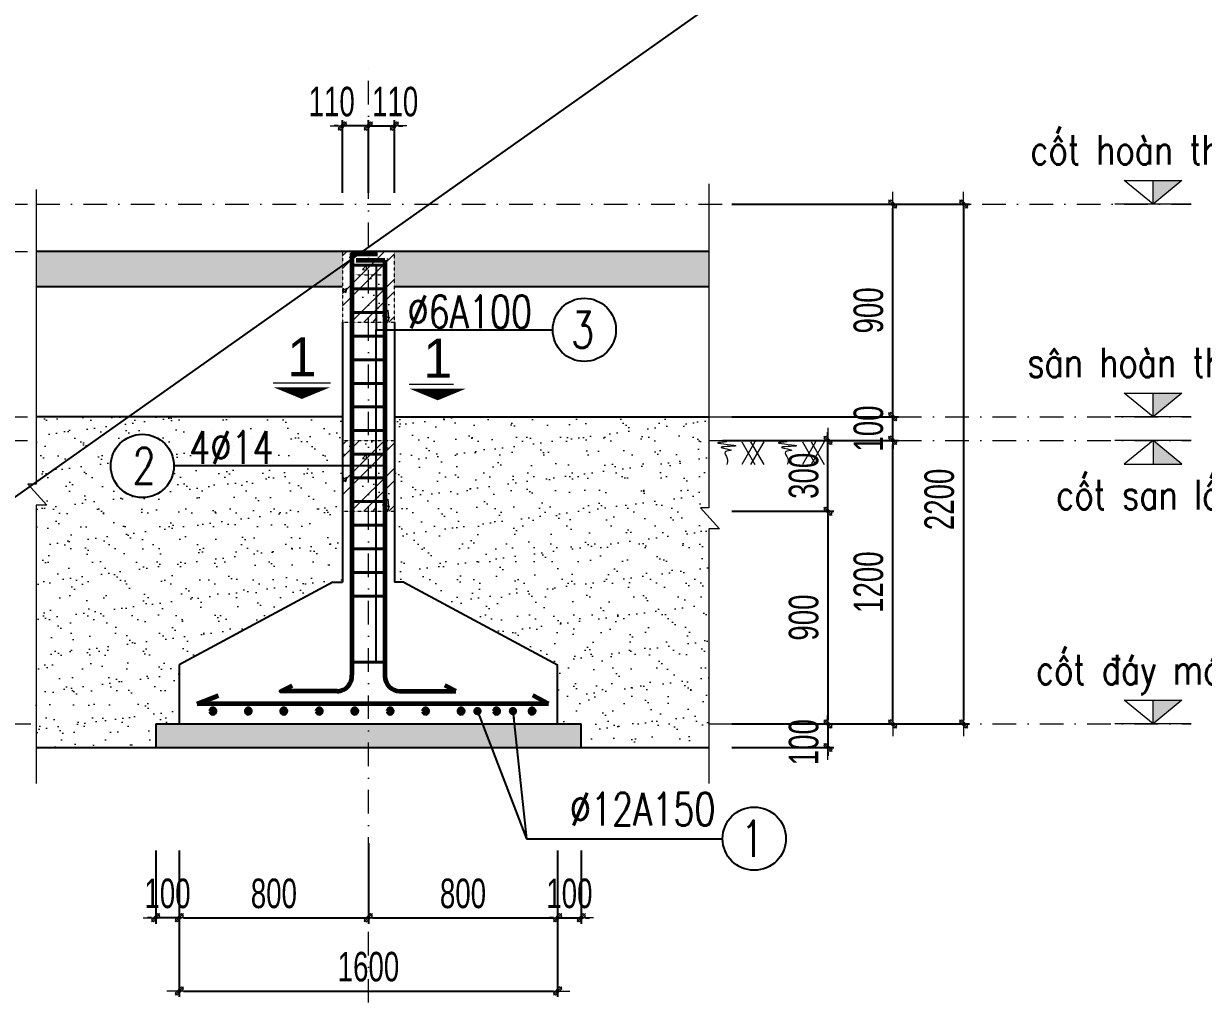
# Model space of a CAD drawing. Header units: millimetres. Extents: x -211129 to 461116, y -574633 to 115.
# Drawn here: x -69451 to -64461, y -542380 to -538229 of the extents above; entities that cross this region are included whole.
import ezdxf
from ezdxf.enums import TextEntityAlignment as Align

# ---------------------------------------------------------------- set-up
doc = ezdxf.new("R2010")
doc.units = ezdxf.units.MM
doc.header["$MEASUREMENT"] = 0
doc.header["$PDMODE"] = 32
doc.linetypes.add('DASHDOT', pattern=[1, 0.5, -0.25, 0, -0.25])
doc.linetypes.add('HIDDEN', pattern=[0.375, 0.25, -0.125])
doc.layers.get('Defpoints').update_dxf_attribs({"color": 1})
doc.layers.add('KCS_Plotter', color=11, linetype='Continuous', plot=False)
for name, color, linetype, lineweight in [('LC Dim', 8, 'Continuous', 18), ('LC Hatch', 252, 'Continuous', 9), ('LC Khac', 4, 'Continuous', 9), ('LC MANH DUT', 35, 'HIDDEN', 5), ('LC Net dam2', 6, 'Continuous', 40), ('LC Net dam3', 1, 'Continuous', 60), ('LC Net manh', 133, 'Continuous', 5), ('LC Net thay', 63, 'Continuous', 25), ('LC Net truc', 79, 'DASHDOT', 13), ('LC Text1', 3, 'Continuous', 20), ('LC Text2', 7, 'Continuous', 25)]:
    doc.layers.add(name, color=color, linetype=linetype, lineweight=lineweight)
doc.styles.add('HOATBIF', font='hoatbif.shx', dxfattribs={"width": 0.7})
doc.styles.add('LC 1', font='VHAVANB.TTF')
doc.styles.add('LC 3', font='vnsimli.shx', dxfattribs={"width": 0.75})
doc.styles.add('T1', font='Vnsimli.shx', dxfattribs={"width": 0.8})
doc.dimstyles.new('1-100(1-50)', dxfattribs={"dimscale": 50, "dimtxt": 2.5, "dimasz": 0.35, "dimexe": 0.5, "dimexo": 0, "dimgap": 0.8, "dimtad": 1, "dimdec": 0, "dimzin": 0, "dimdsep": 46, "dimtxsty": 'HOATBIF', "dimblk1": 'DOT', "dimblk2": 'DOT', "dimsah": 1, "dimcen": -1, "dimdle": 1, "dimclrd": 256, "dimclre": 256, "dimclrt": 4, "dimadec": 3, "dimazin": 2, "dimtfac": 0.333333, "dimtdec": 0, "dimtix": 1, "dimtmove": 2, "dimatfit": 3, "dimldrblk": 'DOT', "dimfxl": 1, "dimtvp": 0.833333, "dimtolj": 1, "dimtzin": 0, "dimarcsym": 0})

# ---------------------------------------------------------------- blocks, each defined once
blk = doc.blocks.new('DOT')
at = {"layer": 'LC Dim'}
blk.add_line((-3, 0), (3, 0), dxfattribs=at)
at = {"layer": 'LC Dim', "color": 4}
blk.add_line((-1, -1), (1, 1), dxfattribs=at)
blk.add_lwpolyline([(0.5, 1), (-1, -0.5), (-0.5, -1), (1, 0.5)], close=True, dxfattribs=at)
blk = doc.blocks.new('*D792')
at = {"layer": 'Defpoints', "color": 0, "ltscale": 2, "transparency": 16777216}
for p in [(-67992.6, -541697.5), (-68792.6, -541729), (-67992.6, -542013.6)]:
    blk.add_point(p, dxfattribs=at)
at = {"layer": 'LC Dim', "lineweight": -2, "ltscale": 2, "transparency": 16777216}
for p, q in [((-67992.6, -541697.5), (-67992.6, -542038.6)), ((-68792.6, -541729), (-68792.6, -542038.6)), ((-68775.1, -542013.6), (-68010.1, -542013.6))]:
    blk.add_line(p, q, dxfattribs=at)
at = {"layer": 'LC Dim', "lineweight": -2, "ltscale": 2, "transparency": 16777216, "xscale": 17.5, "yscale": 17.5, "zscale": 17.5, "rotation": 180}
blk.add_blockref('DOT', (-68792.6, -542013.6), dxfattribs=at)
at = {"layer": 'LC Dim', "lineweight": -2, "ltscale": 2, "transparency": 16777216, "xscale": 17.5, "yscale": 17.5, "zscale": 17.5}
blk.add_blockref('DOT', (-67992.6, -542013.6), dxfattribs=at)
at = {"layer": 'LC Dim', "color": 4, "ltscale": 2, "transparency": 16777216, "insert": (-68392.6, -541911.1), "char_height": 125, "attachment_point": 5, "style": 'HOATBIF'}
blk.add_mtext('\\A1;800', dxfattribs=at)
blk = doc.blocks.new('_Dot')
at = {"color": 0, "linetype": 'ByBlock', "lineweight": -2}
blk.add_line((-0.5, 0), (-1, 0), dxfattribs=at)
at = {"color": 0, "linetype": 'ByBlock', "const_width": 0.5}
blk.add_lwpolyline([(-0.25, 0, 1), (0.25, 0, 1)], format="xyb", close=True, dxfattribs=at)
blk = doc.blocks.new('*D793')
at = {"layer": 'Defpoints', "color": 0, "ltscale": 2, "transparency": 16777216}
for p in [(-67992.6, -541697.5), (-67192.6, -541729), (-67192.6, -542013.6)]:
    blk.add_point(p, dxfattribs=at)
at = {"layer": 'LC Dim', "lineweight": -2, "ltscale": 2, "transparency": 16777216}
for p, q in [((-67992.6, -541697.5), (-67992.6, -542038.6)), ((-67192.6, -541729), (-67192.6, -542038.6)), ((-67975.1, -542013.6), (-67210.1, -542013.6))]:
    blk.add_line(p, q, dxfattribs=at)
at = {"layer": 'LC Dim', "lineweight": -2, "ltscale": 2, "transparency": 16777216, "xscale": 17.5, "yscale": 17.5, "zscale": 17.5, "rotation": 180}
blk.add_blockref('DOT', (-67992.6, -542013.6), dxfattribs=at)
at = {"layer": 'LC Dim', "lineweight": -2, "ltscale": 2, "transparency": 16777216, "xscale": 17.5, "yscale": 17.5, "zscale": 17.5}
blk.add_blockref('DOT', (-67192.6, -542013.6), dxfattribs=at)
at = {"layer": 'LC Dim', "color": 4, "ltscale": 2, "transparency": 16777216, "insert": (-67592.6, -541911.1), "char_height": 125, "attachment_point": 5, "style": 'HOATBIF'}
blk.add_mtext('\\A1;800', dxfattribs=at)
blk = doc.blocks.new('*D794')
at = {"layer": 'Defpoints', "color": 0, "ltscale": 2, "transparency": 16777216}
for p in [(-68792.6, -541729), (-67192.6, -541729), (-67192.6, -542323.6)]:
    blk.add_point(p, dxfattribs=at)
at = {"layer": 'LC Dim', "lineweight": -2, "ltscale": 2, "transparency": 16777216}
for p, q in [((-68792.6, -541729), (-68792.6, -542348.6)), ((-67192.6, -541729), (-67192.6, -542348.6)), ((-68775.1, -542323.6), (-67210.1, -542323.6))]:
    blk.add_line(p, q, dxfattribs=at)
at = {"layer": 'LC Dim', "lineweight": -2, "ltscale": 2, "transparency": 16777216, "xscale": 17.5, "yscale": 17.5, "zscale": 17.5, "rotation": 180}
blk.add_blockref('DOT', (-68792.6, -542323.6), dxfattribs=at)
at = {"layer": 'LC Dim', "lineweight": -2, "ltscale": 2, "transparency": 16777216, "xscale": 17.5, "yscale": 17.5, "zscale": 17.5}
blk.add_blockref('DOT', (-67192.6, -542323.6), dxfattribs=at)
at = {"layer": 'LC Dim', "color": 4, "ltscale": 2, "transparency": 16777216, "insert": (-67992.6, -542221.1), "char_height": 125, "attachment_point": 5, "style": 'HOATBIF'}
blk.add_mtext('\\A1;1600', dxfattribs=at)
blk = doc.blocks.new('*D795')
at = {"layer": 'Defpoints', "color": 0, "ltscale": 2, "transparency": 16777216}
for p in [(-68892.6, -541729), (-68792.6, -541729), (-68892.6, -542013.6)]:
    blk.add_point(p, dxfattribs=at)
at = {"layer": 'LC Dim', "lineweight": -2, "ltscale": 2, "transparency": 16777216}
for p, q in [((-68892.6, -541729), (-68892.6, -542038.6)), ((-68792.6, -541729), (-68792.6, -542038.6)), ((-68910.1, -542013.6), (-68927.6, -542013.6)), ((-68792.6, -542013.6), (-68892.6, -542013.6)), ((-68775.1, -542013.6), (-68757.6, -542013.6))]:
    blk.add_line(p, q, dxfattribs=at)
at = {"layer": 'LC Dim', "lineweight": -2, "ltscale": 2, "transparency": 16777216, "xscale": 17.5, "yscale": 17.5, "zscale": 17.5}
blk.add_blockref('DOT', (-68892.6, -542013.6), dxfattribs=at)
at = {"layer": 'LC Dim', "lineweight": -2, "ltscale": 2, "transparency": 16777216, "xscale": 17.5, "yscale": 17.5, "zscale": 17.5, "rotation": 180}
blk.add_blockref('DOT', (-68792.6, -542013.6), dxfattribs=at)
at = {"layer": 'LC Dim', "color": 4, "ltscale": 2, "transparency": 16777216, "insert": (-68842.6, -541911.1), "char_height": 125, "attachment_point": 5, "style": 'HOATBIF'}
blk.add_mtext('\\A1;100', dxfattribs=at)
blk = doc.blocks.new('*D796')
at = {"layer": 'Defpoints', "color": 0, "ltscale": 2, "transparency": 16777216}
for p in [(-67192.6, -541729), (-67092.6, -541729), (-67092.6, -542013.6)]:
    blk.add_point(p, dxfattribs=at)
at = {"layer": 'LC Dim', "lineweight": -2, "ltscale": 2, "transparency": 16777216}
for p, q in [((-67192.6, -541729), (-67192.6, -542038.6)), ((-67092.6, -541729), (-67092.6, -542038.6)), ((-67210.1, -542013.6), (-67227.6, -542013.6)), ((-67192.6, -542013.6), (-67092.6, -542013.6)), ((-67075.1, -542013.6), (-67057.6, -542013.6))]:
    blk.add_line(p, q, dxfattribs=at)
at = {"layer": 'LC Dim', "lineweight": -2, "ltscale": 2, "transparency": 16777216, "xscale": 17.5, "yscale": 17.5, "zscale": 17.5}
blk.add_blockref('DOT', (-67192.6, -542013.6), dxfattribs=at)
at = {"layer": 'LC Dim', "lineweight": -2, "ltscale": 2, "transparency": 16777216, "xscale": 17.5, "yscale": 17.5, "zscale": 17.5, "rotation": 180}
blk.add_blockref('DOT', (-67092.6, -542013.6), dxfattribs=at)
at = {"layer": 'LC Dim', "color": 4, "ltscale": 2, "transparency": 16777216, "insert": (-67142.6, -541911.1), "char_height": 125, "attachment_point": 5, "style": 'HOATBIF'}
blk.add_mtext('\\A1;100', dxfattribs=at)
blk = doc.blocks.new('*D797')
at = {"layer": 'Defpoints', "color": 0, "ltscale": 2, "transparency": 16777216}
for p in [(-67882.6, -538662.4), (-67992.6, -538945.4), (-67882.6, -538945.4)]:
    blk.add_point(p, dxfattribs=at)
at = {"layer": 'LC Dim', "lineweight": -2, "ltscale": 2, "transparency": 16777216}
for p, q in [((-67992.6, -538945.4), (-67992.6, -538637.4)), ((-67882.6, -538945.4), (-67882.6, -538637.4)), ((-68010.1, -538662.4), (-68027.6, -538662.4)), ((-67992.6, -538662.4), (-67882.6, -538662.4)), ((-67865.1, -538662.4), (-67847.6, -538662.4))]:
    blk.add_line(p, q, dxfattribs=at)
at = {"layer": 'LC Dim', "lineweight": -2, "ltscale": 2, "transparency": 16777216, "xscale": 17.5, "yscale": 17.5, "zscale": 17.5}
blk.add_blockref('DOT', (-67992.6, -538662.4), dxfattribs=at)
at = {"layer": 'LC Dim', "lineweight": -2, "ltscale": 2, "transparency": 16777216, "xscale": 17.5, "yscale": 17.5, "zscale": 17.5, "rotation": 180}
blk.add_blockref('DOT', (-67882.6, -538662.4), dxfattribs=at)
at = {"layer": 'LC Dim', "color": 4, "ltscale": 2, "transparency": 16777216, "insert": (-67879.6, -538559.9), "char_height": 125, "attachment_point": 5, "style": 'HOATBIF'}
blk.add_mtext('\\A1;110', dxfattribs=at)
blk = doc.blocks.new('*D798')
at = {"layer": 'Defpoints', "color": 0, "ltscale": 2, "transparency": 16777216}
for p in [(-68102.6, -538662.4), (-68102.6, -538945.4), (-67992.6, -538945.4)]:
    blk.add_point(p, dxfattribs=at)
at = {"layer": 'LC Dim', "lineweight": -2, "ltscale": 2, "transparency": 16777216}
for p, q in [((-68102.6, -538945.4), (-68102.6, -538637.4)), ((-67992.6, -538945.4), (-67992.6, -538637.4)), ((-68120.1, -538662.4), (-68137.6, -538662.4)), ((-67992.6, -538662.4), (-68102.6, -538662.4)), ((-67975.1, -538662.4), (-67957.6, -538662.4))]:
    blk.add_line(p, q, dxfattribs=at)
at = {"layer": 'LC Dim', "lineweight": -2, "ltscale": 2, "transparency": 16777216, "xscale": 17.5, "yscale": 17.5, "zscale": 17.5}
blk.add_blockref('DOT', (-68102.6, -538662.4), dxfattribs=at)
at = {"layer": 'LC Dim', "lineweight": -2, "ltscale": 2, "transparency": 16777216, "xscale": 17.5, "yscale": 17.5, "zscale": 17.5, "rotation": 180}
blk.add_blockref('DOT', (-67992.6, -538662.4), dxfattribs=at)
at = {"layer": 'LC Dim', "color": 4, "ltscale": 2, "transparency": 16777216, "insert": (-68148.1, -538559.9), "char_height": 125, "attachment_point": 5, "style": 'HOATBIF'}
blk.add_mtext('\\A1;110', dxfattribs=at)
blk = doc.blocks.new('theptron1')
at = {"layer": 'LC Net dam3'}
for p, q in [((-0.5, 0), (0.5, 0)), ((-0.35, 0.35), (0.35, -0.35)), ((0.35, 0.35), (-0.35, -0.35)), ((0, 0.5), (0, -0.5))]:
    blk.add_line(p, q, dxfattribs=at)
blk.add_circle((0, 0), 0.5, dxfattribs=at)
blk = doc.blocks.new('*U743')
at = {"layer": 'LC Dim', "xscale": 19.6923076923333, "yscale": 19.6923076923333, "zscale": 19.6923076923333}
blk.add_blockref('theptron1', (0, 0), dxfattribs=at)
blk = doc.blocks.new('*U744')
at = {"layer": 'LC Dim', "color": 0, "linetype": 'ByBlock', "lineweight": -2}
for p in [(0, 0), (150, 0), (300, 0), (450, 0), (600, 0), (750, 0), (900, 0), (1050, 0)]:
    blk.add_blockref('*U743', p, dxfattribs=at)
at = {"layer": 'LC Dim', "color": 0, "linetype": 'ByBlock', "lineweight": -2, "transparency": 16777216}
for p in [(1200, 0), (1350, 0)]:
    blk.add_blockref('*U743', p, dxfattribs=at)
blk = doc.blocks.new('*D806')
at = {"layer": 'Defpoints', "color": 0, "ltscale": 2, "transparency": 16777216}
for p in [(-66455.5, -541192.9), (-66455.5, -541292.9), (-66048.7, -541292.9)]:
    blk.add_point(p, dxfattribs=at)
at = {"layer": 'LC Dim', "lineweight": -2, "ltscale": 2, "transparency": 16777216}
for p, q in [((-66455.5, -541192.9), (-66023.7, -541192.9)), ((-66048.7, -541175.4), (-66048.7, -541157.9)), ((-66048.7, -541192.9), (-66048.7, -541292.9)), ((-66455.5, -541292.9), (-66023.7, -541292.9)), ((-66048.7, -541310.4), (-66048.7, -541327.9))]:
    blk.add_line(p, q, dxfattribs=at)
at = {"layer": 'LC Dim', "lineweight": -2, "ltscale": 2, "transparency": 16777216, "xscale": 17.5, "yscale": 17.5, "zscale": 17.5}
for p, rotation in [((-66048.7, -541192.9), 270), ((-66048.7, -541292.9), 90)]:
    blk.add_blockref('DOT', p, dxfattribs=dict(at, rotation=rotation))
at = {"layer": 'LC Dim', "color": 4, "ltscale": 2, "transparency": 16777216, "insert": (-66151.2, -541270.4), "char_height": 125, "attachment_point": 5, "rotation": 90, "style": 'HOATBIF'}
blk.add_mtext('\\A1;100', dxfattribs=at)
blk = doc.blocks.new('*D807')
at = {"layer": 'Defpoints', "color": 0, "ltscale": 2, "transparency": 16777216}
for p in [(-66455.5, -540292.9), (-66455.5, -541192.9), (-66048.7, -541192.9)]:
    blk.add_point(p, dxfattribs=at)
at = {"layer": 'LC Dim', "lineweight": -2, "ltscale": 2, "transparency": 16777216}
for p, q in [((-66455.5, -540292.9), (-66023.7, -540292.9)), ((-66048.7, -540310.4), (-66048.7, -541175.4)), ((-66455.5, -541192.9), (-66023.7, -541192.9))]:
    blk.add_line(p, q, dxfattribs=at)
at = {"layer": 'LC Dim', "lineweight": -2, "ltscale": 2, "transparency": 16777216, "xscale": 17.5, "yscale": 17.5, "zscale": 17.5}
for p, rotation in [((-66048.7, -540292.9), 90), ((-66048.7, -541192.9), 270)]:
    blk.add_blockref('DOT', p, dxfattribs=dict(at, rotation=rotation))
at = {"layer": 'LC Dim', "color": 4, "ltscale": 2, "transparency": 16777216, "insert": (-66151.2, -540742.9), "char_height": 125, "attachment_point": 5, "rotation": 90, "style": 'HOATBIF'}
blk.add_mtext('\\A1;900', dxfattribs=at)
blk = doc.blocks.new('*D808')
at = {"layer": 'Defpoints', "color": 0, "ltscale": 2, "transparency": 16777216}
for p in [(-66494.7, -539992.9), (-65774.7, -539992.9), (-66455.5, -541192.9)]:
    blk.add_point(p, dxfattribs=at)
at = {"layer": 'LC Dim', "lineweight": -2, "ltscale": 2, "transparency": 16777216}
for p, q in [((-66494.7, -539992.9), (-65749.7, -539992.9)), ((-65774.7, -541175.4), (-65774.7, -540010.4)), ((-66455.5, -541192.9), (-65749.7, -541192.9))]:
    blk.add_line(p, q, dxfattribs=at)
at = {"layer": 'LC Dim', "lineweight": -2, "ltscale": 2, "transparency": 16777216, "xscale": 17.5, "yscale": 17.5, "zscale": 17.5}
for p, rotation in [((-65774.7, -539992.9), 90), ((-65774.7, -541192.9), 270)]:
    blk.add_blockref('DOT', p, dxfattribs=dict(at, rotation=rotation))
at = {"layer": 'LC Dim', "color": 4, "ltscale": 2, "transparency": 16777216, "insert": (-65877.2, -540592.9), "char_height": 125, "attachment_point": 5, "rotation": 90, "style": 'HOATBIF'}
blk.add_mtext('\\A1;1200', dxfattribs=at)
blk = doc.blocks.new('*D767')
at = {"layer": 'Defpoints', "color": 0, "ltscale": 2, "transparency": 16777216}
for p in [(-66455.5, -538992.9), (-65774.7, -538992.9), (-66455.5, -539892.9)]:
    blk.add_point(p, dxfattribs=at)
at = {"layer": 'LC Dim', "lineweight": -2, "ltscale": 2, "transparency": 16777216}
for p, q in [((-66455.5, -538992.9), (-65749.7, -538992.9)), ((-65774.7, -539875.4), (-65774.7, -539010.4)), ((-66455.5, -539892.9), (-65749.7, -539892.9))]:
    blk.add_line(p, q, dxfattribs=at)
at = {"layer": 'LC Dim', "lineweight": -2, "ltscale": 2, "transparency": 16777216, "xscale": 17.5, "yscale": 17.5, "zscale": 17.5}
for p, rotation in [((-65774.7, -538992.9), 90), ((-65774.7, -539892.9), 270)]:
    blk.add_blockref('DOT', p, dxfattribs=dict(at, rotation=rotation))
at = {"layer": 'LC Dim', "color": 4, "ltscale": 2, "transparency": 16777216, "insert": (-65877.2, -539442.9), "char_height": 125, "attachment_point": 5, "rotation": 90, "style": 'HOATBIF'}
blk.add_mtext('\\A1;900', dxfattribs=at)
blk = doc.blocks.new('*D768')
at = {"layer": 'Defpoints', "color": 0, "ltscale": 2, "transparency": 16777216}
for p in [(-66455.5, -539892.9), (-65774.7, -539892.9), (-66494.7, -539992.9)]:
    blk.add_point(p, dxfattribs=at)
at = {"layer": 'LC Dim', "lineweight": -2, "ltscale": 2, "transparency": 16777216}
for p, q in [((-66455.5, -539892.9), (-65749.7, -539892.9)), ((-65774.7, -539875.4), (-65774.7, -539857.9)), ((-65774.7, -539992.9), (-65774.7, -539892.9)), ((-66494.7, -539992.9), (-65749.7, -539992.9)), ((-65774.7, -540010.4), (-65774.7, -540027.9))]:
    blk.add_line(p, q, dxfattribs=at)
at = {"layer": 'LC Dim', "lineweight": -2, "ltscale": 2, "transparency": 16777216, "xscale": 17.5, "yscale": 17.5, "zscale": 17.5}
for p, rotation in [((-65774.7, -539892.9), 270), ((-65774.7, -539992.9), 90)]:
    blk.add_blockref('DOT', p, dxfattribs=dict(at, rotation=rotation))
at = {"layer": 'LC Dim', "color": 4, "ltscale": 2, "transparency": 16777216, "insert": (-65877.2, -539942.9), "char_height": 125, "attachment_point": 5, "rotation": 90, "style": 'HOATBIF'}
blk.add_mtext('\\A1;100', dxfattribs=at)
blk = doc.blocks.new('mat dat')
at = {"layer": 'LC Net manh'}
for p, q in [((2, 0), (3.73, -3)), ((3.73, 0), (2, -3)), ((3.15, 0), (4.88, -3)), ((4.88, 0), (3.15, -3))]:
    blk.add_line(p, q, dxfattribs=at)
blk.add_spline([(0, 0), (-1.21, -0.12), (1.21, -0.52), (-0.75, -0.75), (0.58, -1.1), (-0.23, -1.33), (0.06, -2.19), (0, -3)], degree=3, dxfattribs=at)
blk = doc.blocks.new('*U741')
at = {"layer": 'LC Khac', "xscale": 32.00000000005184, "yscale": 32.00000000005184, "zscale": 32.00000000005184}
blk.add_blockref('mat dat', (-56.7, 48), dxfattribs=at)
blk = doc.blocks.new('*U742')
at = {"layer": 'LC Dim', "color": 0, "linetype": 'ByBlock', "lineweight": -2}
for p in [(0, 0), (256, 0)]:
    blk.add_blockref('*U741', p, dxfattribs=at)
blk = doc.blocks.new('*D769')
at = {"layer": 'Defpoints', "color": 0, "ltscale": 2, "transparency": 16777216}
for p in [(-66494.7, -539992.9), (-66048.7, -539992.9), (-66455.5, -540292.9)]:
    blk.add_point(p, dxfattribs=at)
at = {"layer": 'LC Dim', "lineweight": -2, "ltscale": 2, "transparency": 16777216}
for p, q in [((-66494.7, -539992.9), (-66023.7, -539992.9)), ((-66048.7, -539975.4), (-66048.7, -539957.9)), ((-66048.7, -540292.9), (-66048.7, -539992.9)), ((-66455.5, -540292.9), (-66023.7, -540292.9)), ((-66048.7, -540310.4), (-66048.7, -540327.9))]:
    blk.add_line(p, q, dxfattribs=at)
at = {"layer": 'LC Dim', "lineweight": -2, "ltscale": 2, "transparency": 16777216, "xscale": 17.5, "yscale": 17.5, "zscale": 17.5}
for p, rotation in [((-66048.7, -539992.9), 270), ((-66048.7, -540292.9), 90)]:
    blk.add_blockref('DOT', p, dxfattribs=dict(at, rotation=rotation))
at = {"layer": 'LC Dim', "color": 4, "ltscale": 2, "transparency": 16777216, "insert": (-66151.2, -540142.9), "char_height": 125, "attachment_point": 5, "rotation": 90, "style": 'HOATBIF'}
blk.add_mtext('\\A1;300', dxfattribs=at)
blk = doc.blocks.new('*D770')
at = {"layer": 'Defpoints', "color": 0, "ltscale": 2, "transparency": 16777216}
for p in [(-66455.5, -538992.9), (-66455.5, -541192.9), (-65474.9, -541192.9)]:
    blk.add_point(p, dxfattribs=at)
at = {"layer": 'LC Dim', "lineweight": -2, "ltscale": 2, "transparency": 16777216}
for p, q in [((-66455.5, -538992.9), (-65449.9, -538992.9)), ((-65474.9, -539010.4), (-65474.9, -541175.4)), ((-66455.5, -541192.9), (-65449.9, -541192.9))]:
    blk.add_line(p, q, dxfattribs=at)
at = {"layer": 'LC Dim', "lineweight": -2, "ltscale": 2, "transparency": 16777216, "xscale": 17.5, "yscale": 17.5, "zscale": 17.5}
for p, rotation in [((-65474.9, -538992.9), 90), ((-65474.9, -541192.9), 270)]:
    blk.add_blockref('DOT', p, dxfattribs=dict(at, rotation=rotation))
at = {"layer": 'LC Dim', "color": 4, "ltscale": 2, "transparency": 16777216, "insert": (-65577.4, -540242.9), "char_height": 125, "attachment_point": 5, "rotation": 90, "style": 'HOATBIF'}
blk.add_mtext('\\A1;2200', dxfattribs=at)
blk = doc.blocks.new('Caodo1')
at = {"layer": 'LC Text1'}
blk.add_hatch(color=4, dxfattribs=at).paths.add_polyline_path([(0, 200.2), (0, 0), (243.4, 200.2)])
at = {"layer": 'LC Text1', "color": 4}
for p, q in [((0, 0), (0, 200.2)), ((323.6, 0), (-323.6, 0))]:
    blk.add_line(p, q, dxfattribs=at)
blk.add_lwpolyline([(-243.4, 200.2), (243.4, 200.2), (0, 0), (0, 0)], close=True, dxfattribs=at)
at = {"layer": 'LC Text1', "color": 4, "style": 'T1', "width": 0.8}
blk.add_attdef('%%P0,00', text='', height=250, dxfattribs=at).set_placement((-39, 459.5), align=Align.MIDDLE_CENTER)
blk = doc.blocks.new('*U746')
at = {"layer": 'LC Net dam2', "ltscale": 2}
blk.add_line((-70, 0), (70, 0), dxfattribs=at)
blk = doc.blocks.new('*U745')
at = {"layer": 'LC Net truc', "color": 0, "linetype": 'ByBlock', "lineweight": -2}
for p in [(0, 0), (0, -100), (0, -200), (0, -300), (0, -400), (0, -500), (0, -600), (0, -700), (0, -800), (0, -900), (0, -1000), (0, -1100), (0, -1200)]:
    blk.add_blockref('*U746', p, dxfattribs=at)
at = {"layer": 'LC Net truc', "color": 0, "linetype": 'ByBlock', "lineweight": -2, "transparency": 16777216}
for p in [(0, -1300), (0, -1400)]:
    blk.add_blockref('*U746', p, dxfattribs=at)

msp = doc.modelspace()

# ---------------------------------------------------------------- hatches: boundary and pattern name
at = {"layer": 'LC Hatch', "ltscale": 250}
h = msp.add_hatch(dxfattribs=at)
h.set_pattern_fill('BETONG', color=256, scale=30, double=1, pattern_type=2)
h.set_pattern_definition([(0, (-32284.7, -81092.45), (0, 155.884573), [3.75, -86.25]), (0, (-32284.7, -81085.95), (0, 155.884573), [3.75, -86.25]), (120, (-32284.7, -81092.45), (-135, -77.942286), [3.75, -86.25]), (120, (-32279.08, -81089.2), (-135, -77.942286), [3.75, -86.25]), (0, (-32239.7, -81014.5), (0, 155.884573), [3.75, -86.25]), (0, (-32239.7, -81008.01), (0, 155.884573), [3.75, -86.25]), (120, (-32239.7, -81014.5), (-135, -77.942286), [3.75, -86.25]), (120, (-32234.08, -81011.26), (-135, -77.942286), [3.75, -86.25]), (60, (-32280.96, -81092.45), (-135, 77.942286), [3.75, -86.25]), (60, (-32286.58, -81089.2), (-135, 77.942286), [3.75, -86.25]), (60, (-32235.96, -81170.39), (-135, 77.942286), [3.75, -86.25]), (60, (-32241.58, -81167.14), (-135, 77.942286), [3.75, -86.25]), (45, (-32284.705, -81092.446), (-31.819805, 31.819805), []), (50, (-32284.7, -81092.45), (215.178055, -18.82564), [22.5, -247.5]), (355, (-32284.7, -81092.45), (-41.6254, 225.65764), [18, -198]), (100.4514, (-32266.77, -81094.01), (173.55281, 206.83186), [19.12206, -210.34263]), (46.1842, (-32284.7, -81032.45), (320.17231, -49.6557), [33.75, -371.25]), (96.6356, (-32258.02, -81036.58), (280.39881, 292.23536), [28.68309, -315.5139]), (351.1842, (-32284.7, -81032.45), (280.39858, 292.23558), [27, -297]), (21, (-32254.7, -81047.45), (179.072116, -120.78567), [22.5, -247.5]), (326, (-32254.7, -81047.45), (72.9946, 217.54501), [18, -198]), (71.4514, (-32239.78, -81057.51), (252.06679, 96.75915), [19.12206, -210.34263]), (37.5, (-32284.705, -81092.446), (3.647957, 99.868156), [0, -195.6, 0, -201, 0, -198.75]), (7.5, (-32284.7, -81092.45), (78.92086, 118.323514), [0, -114.6, 0, -191.1, 0, -75.75]), (327.5, (-32351.605, -81092.446), (160.146731, -6.766462), [0, -75, 0, -234, 0, -310.5]), (317.5, (-32381.6, -81092.45), (174.95585, 30.031495), [0, -97.5, 0, -155.4, 0, -220.5])])
h.paths.add_polyline_path([(-68102.6, -539342.9), (-68102.6, -539192.9), (-69398.4, -539192.9), (-69398.4, -539342.9)])
h.paths.add_polyline_path([(-66553.1, -539342.9), (-66553.1, -539192.9), (-67882.6, -539192.9), (-67882.6, -539342.9)])
at = {"layer": 'LC Hatch'}
h = msp.add_hatch(dxfattribs=at)
h.set_pattern_fill('BTCT', color=256, scale=30)
h.set_pattern_definition([(50, (-571833.7, -718540), (215.178055, -18.82564), [22.5, -247.5]), (355, (-571833.7, -718540), (-41.6254, 225.65764), [18, -198]), (100.4514, (-571815.77, -718541.56), (173.552815, 206.83186), [19.12206, -210.34263]), (46.1842, (-571833.7, -718480), (320.17231, -49.6557), [33.75, -371.25]), (96.6356, (-571807.02, -718484.13), (280.39881, 292.23536), [28.68309, -315.5139]), (351.1842, (-571833.7, -718480), (280.39858, 292.23558), [27, -297]), (21, (-571803.7, -718495), (179.072116, -120.78567), [22.5, -247.5]), (326, (-571803.7, -718495), (72.9946, 217.54501), [18, -198]), (71.4514, (-571788.78, -718505.06), (252.06679, 96.75915), [19.12206, -210.34263]), (37.5, (-571833.7, -718539.994), (3.647957, 99.868156), [0, -195.6, 0, -201, 0, -198.75]), (7.5, (-571833.7, -718539.99), (78.920861, 118.323514), [0, -114.6, 0, -191.1, 0, -75.75]), (327.5, (-571900.6, -718539.994), (160.146731, -6.766462), [0, -75, 0, -234, 0, -310.5]), (317.5, (-571930.6, -718540), (174.95585, 30.031495), [0, -97.5, 0, -155.4, 0, -220.5]), (45, (-571833.7, -718540), (-79.549513, 79.549513), []), (45, (-571780.67, -718540), (-79.549513, 79.549513), [])])
h.paths.add_polyline_path([(-67882.6, -539192.9), (-68102.6, -539192.9), (-68102.6, -539492.9), (-67882.6, -539492.9)])
h = msp.add_hatch(dxfattribs=at)
h.set_pattern_fill('AR-SAND', color=256, scale=60)
h.set_pattern_definition([(37.5, (-183133.1, -395869.88), (-3.7796, 115.609426), [0, -91.2, 0, -102, 0, -97.5]), (7.5, (-183133.1, -395869.88), (106.1866, 169.32876), [0, -49.2, 0, -82.2, 0, -31.5]), (327.5, (-183206.9, -395869.88), (186.84851, 0.339543), [0, -30, 0, -108, 0, -141]), (317.5, (-183206.9, -395869.88), (180.3676, 52.66053), [0, -15, 0, -70.8, 0, -81])])
h.paths.add_polyline_path([(-67192.6, -540942.9), (-67192.6, -541192.9), (-67092.6, -541192.9), (-67092.6, -541292.9), (-66553.1, -541292.9), (-66553.1, -540367.8), (-66508.1, -540367.8), (-66588.6, -540277.8), (-66553.1, -540277.8), (-66553.1, -539892.9), (-67882.6, -539892.9), (-67882.6, -540142.9), (-67882.6, -540592.9), (-67842.6, -540592.9)])
h.paths.add_polyline_path([(-68142.6, -540592.9), (-68102.6, -540592.9), (-68102.6, -540142.9), (-68102.6, -539892.9), (-69398.4, -539892.9), (-69398.4, -540177.8), (-69433.9, -540177.8), (-69353.4, -540267.8), (-69398.4, -540267.8), (-69398.4, -541292.9), (-69384.5, -541292.9), (-68892.6, -541292.9), (-68892.6, -541192.9), (-68792.6, -541192.9), (-68792.6, -540942.9)])
h.paths.add_polyline_path([(-69082.9, -540101, -1), (-68815.3, -540101, -1)], flags=16)
h.paths.add_polyline_path([(-69017.9, -540215.6), (-68865.2, -540215.6), (-68865.2, -539986.4), (-69017.9, -539986.4)], flags=8)
h.paths.add_polyline_path([(-68785.6, -540127.1), (-68368.9, -540127.1), (-68368.9, -539918.7), (-68785.6, -539918.7)], flags=24)
h = msp.add_hatch(dxfattribs=at)
h.set_pattern_fill('BTCT', color=256, scale=30)
h.set_pattern_definition([(50, (-571833.7, -719340), (215.178055, -18.82564), [22.5, -247.5]), (355, (-571833.7, -719340), (-41.6254, 225.65764), [18, -198]), (100.4514, (-571815.77, -719341.56), (173.552815, 206.83186), [19.12206, -210.34263]), (46.1842, (-571833.7, -719280), (320.17231, -49.6557), [33.75, -371.25]), (96.6356, (-571807.02, -719284.13), (280.39881, 292.23536), [28.68309, -315.5139]), (351.1842, (-571833.7, -719280), (280.39858, 292.23558), [27, -297]), (21, (-571803.7, -719295), (179.072116, -120.78567), [22.5, -247.5]), (326, (-571803.7, -719295), (72.9946, 217.54501), [18, -198]), (71.4514, (-571788.78, -719305.06), (252.06679, 96.75915), [19.12206, -210.34263]), (37.5, (-571833.7, -719339.994), (3.647957, 99.868156), [0, -195.6, 0, -201, 0, -198.75]), (7.5, (-571833.7, -719339.99), (78.920861, 118.323514), [0, -114.6, 0, -191.1, 0, -75.75]), (327.5, (-571900.6, -719339.994), (160.146731, -6.766462), [0, -75, 0, -234, 0, -310.5]), (317.5, (-571930.6, -719340), (174.95585, 30.031495), [0, -97.5, 0, -155.4, 0, -220.5]), (45, (-571833.7, -719340), (-79.549513, 79.549513), []), (45, (-571780.67, -719340), (-79.549513, 79.549513), [])])
h.paths.add_polyline_path([(-67882.6, -539992.9), (-68102.6, -539992.9), (-68102.6, -540292.9), (-67882.6, -540292.9)])
at = {"layer": 'LC Hatch', "ltscale": 2}
h = msp.add_hatch(dxfattribs=at)
h.set_pattern_fill('AR-CONC', color=256, scale=10, style=0)
h.set_pattern_definition([(50, (-166169.1, -363233.487), (71.726018, -6.275213), [7.5, -82.5]), (355, (-166169.1, -363233.49), (-13.875133, 75.219213), [6, -66]), (100.4514, (-166163.125, -363234.01), (57.850938, 68.943954), [6.37402, -70.11421]), (46.1842, (-166169.1, -363213.49), (106.724105, -16.5519), [11.25, -123.75]), (96.6356, (-166160.21, -363214.87), (93.46627, 97.411787), [9.56103, -105.1713]), (351.1842, (-166169.1, -363213.49), (93.466195, 97.41186), [9, -99]), (21, (-166159.1, -363218.487), (59.690705, -40.261889), [7.5, -82.5]), (326, (-166159.1, -363218.49), (24.331533, 72.515005), [6, -66]), (71.4514, (-166154.13, -363221.84), (84.022263, 32.25305), [6.37402, -70.11421]), (37.5, (-166169.102, -363233.487), (1.2159855, 33.2893854), [0, -65.2, 0, -67, 0, -66.25]), (7.5, (-166169.102, -363233.487), (26.306954, 39.441171), [0, -38.2, 0, -63.7, 0, -25.25]), (327.5, (-166191.402, -363233.487), (53.3822436, -2.255487), [0, -25, 0, -78, 0, -103.5]), (317.5, (-166201.402, -363233.487), (58.318617, 10.010498), [0, -32.5, 0, -51.8, 0, -73.5])])
h.paths.add_polyline_path([(-68892.6, -541193.1), (-68892.6, -541293.1), (-67092.6, -541292.9), (-67092.6, -541192.9)])

# ---------------------------------------------------------------- linework, layer by layer
at = {"layer": 'KCS_Plotter', "ltscale": 250}
msp.add_line((-78409.4, -546541.2), (-57409.4, -531691.2), dxfattribs=at)
at = {"layer": 'LC Khac', "color": 1, "ltscale": 2}
for p, q in [((-68152.9, -539750.8), (-68395.6, -539750.8)), ((-67633.3, -539756.5), (-67821, -539756.5))]:
    msp.add_line(p, q, dxfattribs=at)
for points in [[(-68274.2, -539817.8, 0, 235.7, 0), (-68274.2, -539769.1, 137.5, 137.5, 0)], [(-67699.6, -539823.5, 0, 235.7, 0), (-67699.6, -539774.7, 137.5, 137.5, 0)]]:
    msp.add_lwpolyline(points, format="xyseb", dxfattribs=at)
at = {"layer": 'LC MANH DUT', "ltscale": 0.2}
for p, q in [((-68102.6, -539192.9), (-68102.6, -539492.9)), ((-68102.6, -539192.9), (-67882.6, -539192.9)), ((-67882.6, -539492.9), (-67882.6, -539192.9)), ((-68047.6, -539292.9), (-67937.6, -539292.9)), ((-68102.6, -539492.9), (-67882.6, -539492.9)), ((-68102.6, -539992.9), (-67882.6, -539992.9)), ((-68102.6, -540292.9), (-67882.6, -540292.9))]:
    msp.add_line(p, q, dxfattribs=at)
at = {"layer": 'LC Net dam2', "ltscale": 2}
msp.add_line((-68062.6, -540931.2), (-67922.6, -540931.2), dxfattribs=at)
at = {"layer": 'LC Net dam3'}
for p, q in [((-68045, -539230.8), (-67922.6, -539230.8)), ((-67922.6, -539230.8), (-67922.6, -540991.5)), ((-67922.6, -540991.5), (-67922.6, -540991.5)), ((-67622.3, -541054), (-67669.9, -541030.6)), ((-68716.9, -541108.7), (-68627.4, -541072.5)), ((-67860.1, -541054), (-67622.3, -541054)), ((-67230.7, -541108.7), (-67297.8, -541072.5)), ((-67230.7, -541108.7), (-68716.9, -541108.7))]:
    msp.add_line(p, q, dxfattribs=at)
for points in [[(-67954.5, -539204.9), (-68062.6, -539204.9), (-68062.6, -540986.2)], [(-68125.1, -541054), (-68362.9, -541054), (-68315.2, -541030.6)]]:
    msp.add_lwpolyline(points, dxfattribs=at)
for centre, radius, start, end in [((-68125.3, -540991.2), 62.9, 270.1243, 4.4902), ((-67860.1, -540991.5), 62.5, 180, 270)]:
    msp.add_arc(centre, radius, start, end, dxfattribs=at)
at = {"layer": 'LC Net manh', "ltscale": 2}
for points in [[(-69398.4, -538931.2), (-69398.4, -540177.8), (-69433.9, -540177.8), (-69353.4, -540267.8), (-69398.4, -540267.8), (-69398.4, -541445.7)], [(-66553.1, -538907.4), (-66553.1, -540277.8), (-66588.6, -540277.8), (-66508.1, -540367.8), (-66553.1, -540367.8), (-66553.1, -541445.7)]]:
    msp.add_lwpolyline(points, dxfattribs=at)
at = {"layer": 'LC Net thay', "linetype": 'Continuous', "ltscale": 1000}
for p, q in [((-66553.1, -539192.9), (-69398.4, -539192.9)), ((-68102.6, -539342.9), (-69398.4, -539342.9)), ((-66553.1, -539342.9), (-67882.6, -539342.9)), ((-68102.6, -539492.9), (-68102.6, -540142.9)), ((-67882.6, -539492.9), (-67882.6, -540142.9)), ((-68102.6, -539892.9), (-69398.4, -539892.9)), ((-67882.6, -539892.9), (-66553.1, -539892.9)), ((-68102.6, -540142.9), (-68102.6, -540592.9)), ((-67882.6, -540142.9), (-67882.6, -540592.9)), ((-68142.6, -540592.9), (-68792.6, -540942.9)), ((-68142.6, -540592.9), (-68102.6, -540592.9)), ((-67842.6, -540592.9), (-67882.6, -540592.9)), ((-67842.6, -540592.9), (-67192.6, -540942.9)), ((-68792.6, -540942.9), (-68792.6, -541192.9)), ((-67192.6, -541192.9), (-67192.6, -540942.9)), ((-68892.6, -541192.9), (-67092.6, -541192.9)), ((-68892.6, -541192.9), (-68892.6, -541292.9)), ((-68792.6, -541192.9), (-67192.6, -541192.9)), ((-67092.6, -541292.9), (-67092.6, -541192.9)), ((-69398.4, -541292.9), (-66553.1, -541292.9)), ((-68892.6, -541292.9), (-67092.6, -541292.9))]:
    msp.add_line(p, q, dxfattribs=at)
at = {"layer": 'LC Net truc', "ltscale": 200}
for p, q in [((-67992.6, -542372.7), (-67992.6, -538377.5)), ((-70735.2, -538992.9), (-69398.4, -538992.9)), ((-69398.4, -538992.9), (-64511.8, -538992.9)), ((-70735.2, -539192.9), (-69398.4, -539192.9)), ((-70735.2, -539892.9), (-69398.4, -539892.9)), ((-66553.1, -539892.9), (-64511.8, -539892.9)), ((-70735.2, -539992.9), (-69398.4, -539992.9)), ((-66553.1, -539992.9), (-64511.8, -539992.9)), ((-70721.3, -541192.9), (-69384.5, -541192.9)), ((-66553.1, -541192.9), (-64511.8, -541192.9))]:
    msp.add_line(p, q, dxfattribs=at)
at = {"layer": 'LC Text2', "ltscale": 100}
for centre in [(-67079.3, -539525.2), (-68949.1, -540101), (-66360.7, -541678.7)]:
    msp.add_circle(centre, 133.8, dxfattribs=at)

# ---------------------------------------------------------------- block references
at = {"layer": 'LC Dim'}
msp.add_blockref('*U742', (-66420.1, -540047.6), dxfattribs=at)
at = {"layer": 'LC Dim', "extrusion": (0, 0, -1), "zscale": -1, "rotation": 180}
msp.add_blockref('*U744', (68650.7, -541138.7), dxfattribs=at)
at = {"layer": 'LC Net truc', "xscale": -1}
msp.add_blockref('*U745', (-67992.6, -539251.7), dxfattribs=at)
at = {"layer": 'LC Text1'}
ref = msp.add_blockref('Caodo1', (-64673.6, -538992.9), dxfattribs=dict(at, xscale=0.5, yscale=0.5, zscale=0.5))
ref.add_attrib('%%P0,00', 'cèt hoµn thiÖn', dxfattribs={"layer": 'LC Text2', "height": 125, "style": 'T1', "width": 0.8}).set_placement((-64693.2, -538763.1), align=Align.MIDDLE_CENTER)
ref = msp.add_blockref('Caodo1', (-64673.6, -539892.9), dxfattribs=dict(at, xscale=0.5, yscale=0.5, zscale=0.5))
ref.add_attrib('%%P0,00', 's©n hoµn thiÖn', dxfattribs={"layer": 'LC Text2', "height": 125, "style": 'T1', "width": 0.8}).set_placement((-64693.2, -539663.1), align=Align.MIDDLE_CENTER)
ref = msp.add_blockref('Caodo1', (-64673.6, -539992.9), dxfattribs=dict(at, xscale=-0.5, yscale=0.5, zscale=0.5, rotation=180))
ref.add_attrib('%%P0,00', 'cèt san lÊp', dxfattribs={"layer": 'LC Text2', "height": 125, "style": 'T1', "width": 0.8}).set_placement((-64693.2, -540222.6), align=Align.MIDDLE_CENTER)
ref = msp.add_blockref('Caodo1', (-64673.6, -541192.8), dxfattribs=dict(at, xscale=0.5, yscale=0.5, zscale=0.5))
ref.add_attrib('%%P0,00', 'cèt ®¸y mãng', dxfattribs={"layer": 'LC Text2', "height": 125, "style": 'T1', "width": 0.8}).set_placement((-64693.2, -540963), align=Align.MIDDLE_CENTER)

# ---------------------------------------------------------------- texts
at = {"ltscale": 2, "style": 'LC 1'}
for p in [(-68274.2, -539639.7), (-67699.6, -539645.4)]:
    msp.add_attdef('1', text='B', height=165, dxfattribs=at).set_placement(p, align=Align.MIDDLE_CENTER)
at = {"layer": 'LC Text2', "linetype": 'ByBlock', "style": 'LC 3', "width": 0.75}
for s, p in [('%%C6A100', (-67827, -539518.1)), ('4%%C14', (-68750.8, -540092.3)), ('%%C12A150', (-67140.5, -541623.3))]:
    msp.add_text(s, height=138.89, dxfattribs=at).set_placement(p)
at = {"layer": 'LC Text2', "ltscale": 100, "style": 'LC 3', "width": 0.75}
for s, p in [('3', (-67086.9, -539525.2)), ('2', (-68941.6, -540101)), ('1', (-66368.3, -541678.7))]:
    msp.add_text(s, height=152.8, dxfattribs=at).set_placement(p, align=Align.MIDDLE_CENTER)

# ---------------------------------------------------------------- dimensions: what is measured, and where the dimension line sits
at = {"layer": 'LC Dim', "ltscale": 2}
for base, p1, p2, angle, picture, middle in [((-68102.6, -538662.4), (-67992.6, -538945.4), (-68102.6, -538945.4), 180, '*D798', (-68148.1, -538559.9)), ((-65474.9, -541192.9), (-66455.5, -538992.9), (-66455.5, -541192.9), 90, '*D770', (-65577.4, -540242.9)), ((-66048.7, -541292.9), (-66455.5, -541192.9), (-66455.5, -541292.9), 90, '*D806', (-66151.2, -541270.4))]:
    dim = msp.add_linear_dim(base=base, p1=p1, p2=p2, angle=angle, dimstyle='1-100(1-50)', dxfattribs=at)
    dim.commit()
    dim.dimension.update_dxf_attribs({"geometry": picture, "text_midpoint": middle, "dimtype": 160})
dim = msp.add_linear_dim(base=(-67882.6, -538662.4), p1=(-67992.6, -538945.4), p2=(-67882.6, -538945.4), dimstyle='1-100(1-50)', dxfattribs=at)
dim.commit()
dim.dimension.update_dxf_attribs({"geometry": '*D797', "text_midpoint": (-67879.6, -538559.9), "dimtype": 160})
for base, p1, p2, picture, middle in [((-65774.7, -538992.9), (-66455.5, -539892.9), (-66455.5, -538992.9), '*D767', (-65877.2, -539442.9)), ((-65774.7, -539892.9), (-66494.7, -539992.9), (-66455.5, -539892.9), '*D768', (-65877.2, -539942.9)), ((-65774.7, -539992.9), (-66455.5, -541192.9), (-66494.7, -539992.9), '*D808', (-65877.2, -540592.9)), ((-66048.7, -539992.9), (-66455.5, -540292.9), (-66494.7, -539992.9), '*D769', (-66151.2, -540142.9)), ((-66048.7, -541192.9), (-66455.5, -540292.9), (-66455.5, -541192.9), '*D807', (-66151.2, -540742.9))]:
    dim = msp.add_linear_dim(base=base, p1=p1, p2=p2, angle=90, dimstyle='1-100(1-50)', dxfattribs=at)
    dim.commit()
    dim.dimension.update_dxf_attribs({"geometry": picture, "text_midpoint": middle})
for base, p1, p2, picture, middle in [((-67992.6, -542013.6), (-68792.6, -541729), (-67992.6, -541697.5), '*D792', (-68392.6, -541911.1)), ((-67192.6, -542013.6), (-67992.6, -541697.5), (-67192.6, -541729), '*D793', (-67592.6, -541911.1)), ((-68892.6, -542013.6), (-68792.6, -541729), (-68892.6, -541729), '*D795', (-68842.6, -541911.1)), ((-67192.6, -542323.6), (-68792.6, -541729), (-67192.6, -541729), '*D794', (-67992.6, -542221.1)), ((-67092.6, -542013.6), (-67192.6, -541729), (-67092.6, -541729), '*D796', (-67142.6, -541911.1))]:
    dim = msp.add_linear_dim(base=base, p1=p1, p2=p2, dimstyle='1-100(1-50)', dxfattribs=at)
    dim.commit()
    dim.dimension.update_dxf_attribs({"geometry": picture, "text_midpoint": middle})

# ---------------------------------------------------------------- leaders
for points, override in [([(-67959.7, -539251.7), (-67959.7, -539525.2)], {"dimasz": 0.15}), ([(-67959.7, -540931.2), (-67959.7, -539525.2), (-67213.1, -539525.2)], {"dimasz": 0.15}), ([(-68062.6, -540101), (-68197.6, -540101), (-68815.3, -540101)], {"dimasz": 0.15}), ([(-67922.6, -540101), (-68057.6, -540101), (-68475.3, -540101)], {"dimasz": 0.15}), ([(-67531.4, -541138.7), (-67324.6, -541678.7), (-66494.5, -541678.7)], {"dimasz": 0.7}), ([(-67381.4, -541138.7), (-67324.6, -541678.7), (-66494.5, -541678.7)], {"dimasz": 0.7})]:
    msp.add_leader(points, dimstyle='1-100(1-50)', override=override, dxfattribs=at)

doc.saveas('drawing.dxf')
